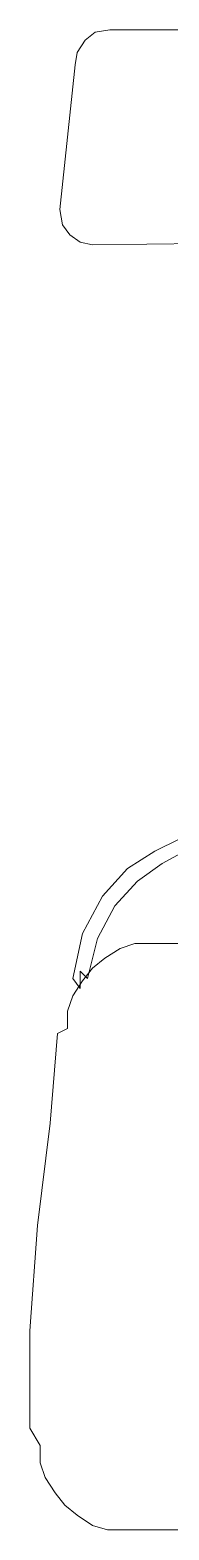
# Model space of a CAD drawing. Extents: x 941299 to 942979, y 2579300 to 2579597.
# Drawn here: x 941865.25 to 941865.79, y 2579506.42 to 2579512.21 of the extents above; entities that cross this region are included whole.
import ezdxf

# ---------------------------------------------------------------- set-up
doc = ezdxf.new("R2010")
doc.units = 0
doc.layers.add('车人', color=7, linetype='CONTINUOUS', lineweight=9)

# ---------------------------------------------------------------- blocks, each defined once
blk = doc.blocks.new('carbb')
at = {"layer": '车人', "color": 143}
for p, q in [((-0.99807, 1.53505), (-1.0031, 1.52707)), ((-0.99157, 1.54008), (-0.99807, 1.53505)), ((-0.98211, 1.54156), (-0.99157, 1.54008)), ((-0.81806, 1.54156), (-0.98211, 1.54156)), ((-1.0031, 1.52707), (-1.00457, 1.51909)), ((-1.00457, 1.51909), (-1.01433, 1.42598)), ((-1.01433, 1.42598), (-1.01255, 1.41623)), ((-1.01255, 1.41623), (-1.00783, 1.40973)), ((-1.00783, 1.40973), (-1.00132, 1.405)), ((-1.00132, 1.405), (-0.99334, 1.40322)), ((-0.99334, 1.40322), (-0.8423, 1.405)), ((-0.93718, 1.02103), (-0.95314, 1.01305)), ((-0.95314, 1.01305), (-0.97088, 1.00182)), ((-0.96437, 0.99384), (-0.94841, 1.00507)), ((-0.94841, 1.00507), (-0.93393, 1.01305)), ((-0.97088, 1.00182), (-0.98684, 0.98409)), ((-0.97886, 0.97788), (-0.96437, 0.99384)), ((-0.98684, 0.98409), (-0.99984, 0.96014)), ((-0.99009, 0.95689), (-0.97886, 0.97788)), ((-0.99984, 0.96014), (-1.00605, 0.93118)), ((-0.99659, 0.93118), (-0.99009, 0.95689)), ((-0.97561, 0.95039), (-0.98536, 0.94418)), ((-0.96615, 0.95364), (-0.97561, 0.95039)), ((-0.95462, 0.95364), (-0.96615, 0.95364)), ((-0.01614, 0.95364), (-0.95462, 0.95364)), ((-0.99334, 0.93768), (-0.99984, 0.9297)), ((-0.98536, 0.94418), (-0.99334, 0.93768)), ((-1.00605, 0.93118), (-1.00132, 0.92467)), ((-0.99984, 0.9297), (-1.00605, 0.91994)), ((-1.00132, 0.93591), (-1.00132, 0.93591)), ((-1.00132, 0.92467), (-1.00132, 0.93591)), ((-1.00132, 0.93591), (-0.99659, 0.93118)), ((-1.00605, 0.91994), (-1.0093, 0.91019)), ((-1.0093, 0.91019), (-1.0093, 0.89896)), ((-1.0093, 0.89896), (-1.01581, 0.89571)), ((-1.01581, 0.89571), (-1.02054, 0.83807)), ((-1.02054, 0.83807), (-1.02881, 0.77215)), ((-1.02881, 0.77215), (-1.03354, 0.70446)), ((-1.03354, 0.70446), (-1.03354, 0.6418)), ((-1.03354, 0.6418), (-1.02704, 0.63057)), ((-1.02704, 0.63057), (-1.02704, 0.61934)), ((-1.02704, 0.61934), (-1.02379, 0.60988)), ((-1.02379, 0.60988), (-1.01728, 0.60012)), ((-1.01728, 0.60012), (-1.01108, 0.59214)), ((-1.01108, 0.59214), (-1.0031, 0.58564)), ((-1.0031, 0.58564), (-0.99334, 0.57914)), ((-0.99334, 0.57914), (-0.98359, 0.57618)), ((-0.98359, 0.57618), (-0.97236, 0.57618)), ((-0.97236, 0.57618), (-0.41311, 0.57618))]:
    blk.add_line(p, q, dxfattribs=at)

msp = doc.modelspace()

# ---------------------------------------------------------------- block references
at = {"layer": '车人', "xscale": 6, "yscale": 6, "zscale": 6.000000000000001}
msp.add_blockref('carbb', (941871.45453, 2579502.95814), dxfattribs=at)

doc.saveas('drawing.dxf')
